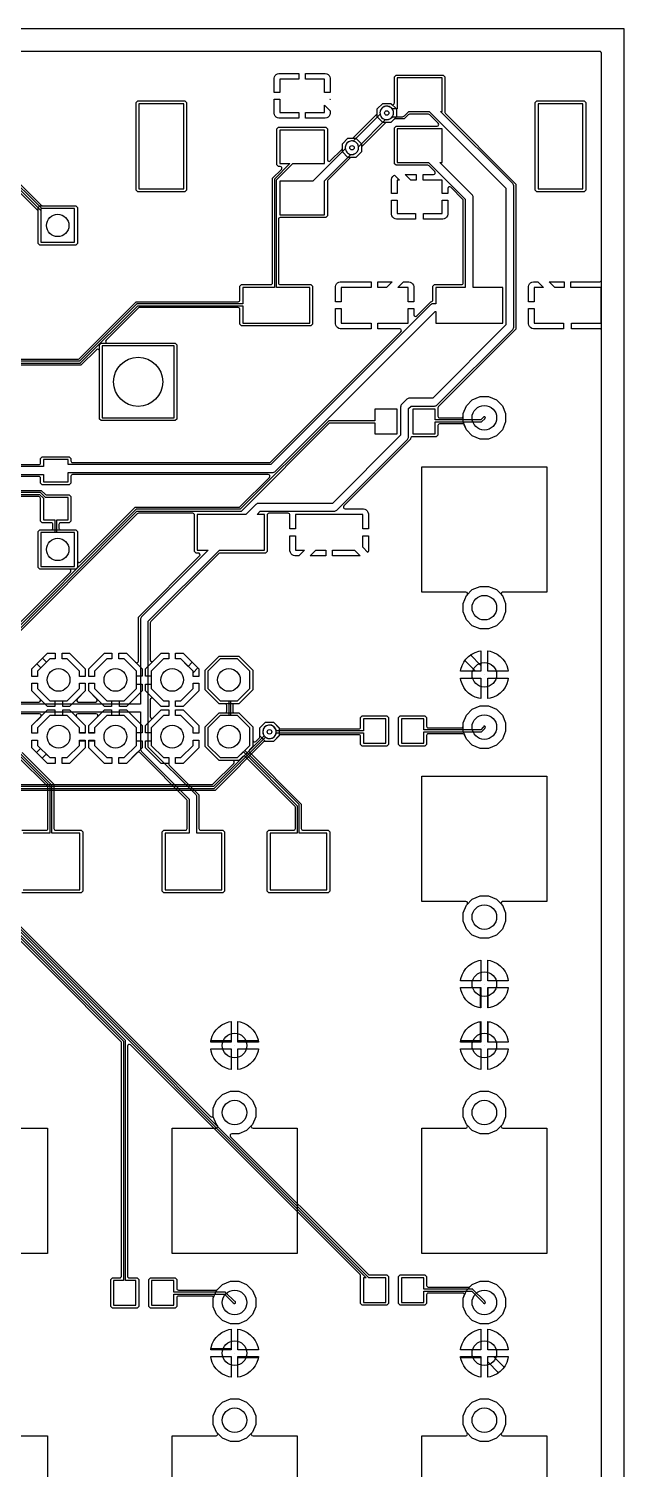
# Model space of a CAD drawing. Header units: millimetres. Extents: x 0 to 79, y 0 to 100.
# Drawn here: x 52.3 to 78.9, y 35.5 to 100 of the extents above; entities that cross this region are included whole.
import ezdxf

# ---------------------------------------------------------------- set-up
doc = ezdxf.new("R2010")
doc.units = ezdxf.units.MM

msp = doc.modelspace()

# ---------------------------------------------------------------- linework, layer by layer
at = {"layer": '16_copper'}
for points in [[(77.884, 1.092), (77.884, 86.5, 0.414214), (77.808, 86.576), (76.543, 86.576), (76.543, 86.83), (77.868, 86.83), (77.868, 88.43), (76.52, 88.43), (76.52, 88.684), (77.808, 88.684, 0.414214), (77.884, 88.76), (77.884, 98.908, 0.414214), (77.808, 98.984), (37.291, 98.984, 0.668179)], [(46.34, 69.431), (57.252, 69.431), (57.252, 67.786, 0.198912), (57.304, 67.661), (59.43, 65.535), (59.43, 64.008), (58.357, 64.008), (58.357, 61.468), (60.897, 61.468), (60.897, 64.008), (59.785, 64.008), (59.785, 65.608, 0.198912), (59.733, 65.734), (57.607, 67.86), (57.607, 73.491), (60.786, 76.67), (62.8, 76.67), (62.8, 78.27), (62.475, 78.27), (62.615, 78.41), (65.919, 78.41, 0.198912), (66.045, 78.462), (69.201, 81.618, 0.198912), (69.253, 81.744), (69.253, 83.003), (69.371, 83.121), (70.409, 83.121, 0.198912), (70.535, 83.174), (73.913, 86.552, 0.198912), (73.965, 86.678), (73.965, 92.945, 0.198912), (73.913, 93.071), (70.679, 96.304), (70.752, 96.304), (70.752, 97.803), (68.745, 97.803), (68.745, 96.412), (68.521, 96.412, 0.962301), (68.016, 96.075), (68.044, 96.037, 0.48556), (68.521, 96.056), (68.942, 96.056, 0.198912), (69.068, 96.109), (69.263, 96.304), (70.176, 96.304), (73.609, 92.871), (73.609, 86.751), (70.335, 83.477), (69.298, 83.477, 0.198912), (69.172, 83.425), (68.95, 83.203, 0.198912), (68.898, 83.077), (68.898, 81.817), (65.846, 78.765), (62.541, 78.765, 0.198912), (62.415, 78.713), (61.972, 78.27), (59.8, 78.27), (59.8, 76.67), (60.283, 76.67), (57.304, 73.69, 0.198912), (57.252, 73.565), (57.252, 69.787), (46.34, 69.787, 0.962301)], [(49.648, 80.499), (52.714, 80.499, 0.414214), (52.79, 80.575), (52.79, 80.778), (52.864, 80.852), (54.07, 80.852), (54.144, 80.778), (54.144, 80.664, 0.414214), (54.22, 80.588), (63.021, 80.588, 0.198912), (63.075, 80.61), (68.911, 86.446, 0.668179), (68.857, 86.576), (67.884, 86.576), (67.884, 86.83), (69.232, 86.83), (69.232, 87.478), (69.486, 87.478), (69.486, 87.205, 0.668179), (69.616, 87.151), (70.254, 87.789, 0.456552), (70.341, 87.865), (70.341, 88.483), (70.415, 88.557), (71.622, 88.557, 0.414214), (71.698, 88.633), (71.698, 92.314, 0.198912), (71.676, 92.368), (71.136, 92.908, 0.668179), (71.006, 92.854), (71.006, 92.634), (70.752, 92.634), (70.752, 93.231), (69.901, 93.231), (69.901, 93.485), (70.375, 93.485, 0.668179), (70.429, 93.615), (70.175, 93.869, 0.198912), (70.121, 93.891), (68.692, 93.891), (68.618, 93.965), (68.618, 95.569), (68.692, 95.644), (70.527, 95.644, 0.668179), (70.581, 95.774), (70.2, 96.155, 0.198912), (70.146, 96.177), (69.294, 96.177, 0.198912), (69.24, 96.155), (69.052, 95.968), (68.648, 95.968, 0.198912), (68.595, 95.945), (68.453, 95.804), (68.097, 95.804), (67.845, 96.056), (67.845, 96.412), (68.097, 96.664), (68.453, 96.664, 0.898256), (68.618, 96.684), (68.618, 97.855), (68.692, 97.93), (70.804, 97.93), (70.879, 97.855), (70.879, 96.262, 0.198912), (70.901, 96.208), (73.875, 93.234), (74.054, 93.055), (74.054, 86.567), (70.698, 83.211), (70.587, 83.101, 0.198912), (70.565, 83.047), (70.565, 82.664, 0.414214), (70.641, 82.588), (71.616, 82.588, 0.414214), (71.692, 82.664), (71.692, 82.786), (71.837, 83.136), (72.105, 83.404), (72.455, 83.549), (72.833, 83.549), (73.183, 83.404), (73.451, 83.136), (73.596, 82.786), (73.596, 82.408), (73.451, 82.058), (73.183, 81.79), (72.833, 81.645), (72.455, 81.645), (72.105, 81.79), (71.837, 82.058), (71.747, 82.274, 0.303351), (71.677, 82.321), (70.641, 82.321, 0.414214), (70.565, 82.245), (70.565, 81.82), (70.491, 81.746), (69.418, 81.746, 0.414214), (69.342, 81.67), (69.342, 81.633), (66.363, 78.654, 0.668179), (66.417, 78.524), (67.233, 78.524), (67.298, 78.507), (67.356, 78.473), (67.403, 78.426), (67.437, 78.368), (67.454, 78.303), (67.454, 77.622), (67.2, 77.622), (67.2, 78.27), (64.2, 78.27), (64.2, 77.622), (63.946, 77.622), (63.946, 78.245, 0.414214), (63.87, 78.321), (63.003, 78.321, 0.414214), (62.927, 78.245), (62.927, 76.617), (62.853, 76.543), (60.816, 76.543, 0.198912), (60.762, 76.521), (57.718, 73.477, 0.198912), (57.696, 73.423), (57.696, 71.76, 0.668179), (57.826, 71.706), (58.18, 72.06), (58.522, 72.06), (58.522, 71.806), (58.285, 71.806), (57.734, 71.255), (57.734, 70.477), (58.285, 69.926), (58.522, 69.926), (58.522, 69.672), (58.18, 69.672), (57.826, 70.026, 0.668179), (57.696, 69.972), (57.696, 69.22, 0.668179), (57.826, 69.166), (58.18, 69.52), (58.522, 69.52), (58.522, 69.266), (58.285, 69.266), (57.734, 68.715), (57.734, 67.937), (58.285, 67.386), (58.522, 67.386), (58.522, 67.103, 0.198912), (58.544, 67.049), (59.696, 65.897), (59.696, 65.897), (59.874, 65.719), (59.874, 64.211, 0.414214), (59.95, 64.135), (60.949, 64.135), (61.023, 64.061), (61.023, 61.415), (60.949, 61.341), (58.304, 61.341), (58.23, 61.415), (58.23, 64.061), (58.304, 64.135), (59.265, 64.135, 0.414214), (59.341, 64.211), (59.341, 65.466, 0.198912), (59.318, 65.52), (57.341, 67.497), (57.341, 67.497), (57.221, 67.617, 0.414214), (57.114, 67.617), (56.628, 67.132), (56.286, 67.132), (56.286, 67.386), (56.523, 67.386), (57.074, 67.937), (57.074, 68.715), (56.523, 69.266), (55.745, 69.266), (55.194, 68.715), (55.194, 68.478), (54.94, 68.478), (54.94, 68.82), (55.332, 69.212, 0.668179), (55.278, 69.342), (54.45, 69.342, 0.668179), (54.396, 69.212), (54.788, 68.82), (54.788, 68.478), (54.534, 68.478), (54.534, 68.715), (53.983, 69.266), (53.205, 69.266), (52.654, 68.715), (52.654, 68.478), (52.4, 68.478), (52.4, 68.82), (52.792, 69.212, 0.668179), (52.738, 69.342), (51.731, 69.342, 0.668179)], [(49.445, 80.054), (52.917, 80.054), (52.917, 79.725), (54.017, 79.725), (54.017, 80.143), (63.163, 80.143, 0.198912), (63.289, 80.195), (70.438, 87.344), (70.468, 87.344), (70.468, 86.83), (73.468, 86.83), (73.468, 88.43), (72.142, 88.43), (72.142, 92.456, 0.198912), (72.09, 92.582), (70.654, 94.018), (70.752, 94.018), (70.752, 95.517), (68.745, 95.517), (68.745, 94.018), (70.151, 94.018), (71.787, 92.382), (71.787, 88.43), (70.468, 88.43), (70.468, 87.7), (70.364, 87.7, 0.198912), (70.239, 87.648), (63.09, 80.499), (54.017, 80.499), (54.017, 80.725), (52.917, 80.725), (52.917, 80.41), (49.445, 80.41)], [(49.624, 85.211), (54.453, 85.211, 0.198912), (54.507, 85.233), (57.063, 87.789), (61.629, 87.789, 0.414214), (61.705, 87.865), (61.705, 88.483), (61.779, 88.557), (63.087, 88.557, 0.414214), (63.163, 88.633), (63.163, 93.311), (63.562, 93.71, 0.668179), (63.508, 93.84), (63.435, 93.84), (63.36, 93.915), (63.36, 95.519), (63.435, 95.593), (65.547, 95.593), (65.621, 95.519), (65.621, 94.141, 0.668179), (65.751, 94.087), (66.267, 94.603, 0.198912), (66.289, 94.657), (66.289, 94.857), (66.541, 95.109), (66.898, 95.109), (67.15, 94.857), (67.15, 94.5), (66.898, 94.248), (66.698, 94.248, 0.198912), (66.644, 94.226), (65.643, 93.225, 0.198912), (65.621, 93.171), (65.621, 91.629), (65.547, 91.554), (63.506, 91.554, 0.414214), (63.43, 91.478), (63.43, 88.633, 0.414214), (63.506, 88.557), (64.885, 88.557), (64.959, 88.483), (64.959, 86.777), (64.885, 86.703), (61.779, 86.703), (61.705, 86.777), (61.705, 87.446, 0.414214), (61.629, 87.522), (57.205, 87.522, 0.198912), (57.151, 87.5), (55.718, 86.066, 0.668179), (55.771, 85.936), (58.815, 85.936), (58.889, 85.862), (58.889, 82.54), (58.815, 82.466), (55.493, 82.466), (55.419, 82.54), (55.419, 85.584, 0.668179), (55.289, 85.637), (54.595, 84.944), (49.624, 84.944, 0.198912)], [(43.49, 79.343), (52.817, 79.343), (52.986, 79.174, 0.198912), (53.04, 79.152), (54.07, 79.152), (54.144, 79.078), (54.144, 77.972), (54.07, 77.898), (53.683, 77.898, 0.414214), (53.607, 77.822), (53.607, 77.658, 0.414214), (53.683, 77.582), (54.361, 77.582), (54.435, 77.508), (54.435, 76.188, 0.668179), (54.565, 76.134), (57.019, 78.588), (61.654, 78.588, 0.198912), (61.708, 78.61), (63.023, 79.924, 0.668179), (62.969, 80.054), (54.22, 80.054, 0.414214), (54.144, 79.978), (54.144, 79.672), (54.07, 79.598), (52.864, 79.598), (52.79, 79.672), (52.79, 79.889, 0.414214), (52.714, 79.966), (49.648, 79.966, 0.414214)], [(43.283, 79.165), (52.744, 79.165), (52.917, 78.992), (52.917, 78.025), (53.429, 78.025), (53.429, 77.455), (52.8, 77.455), (52.8, 75.947), (54.308, 75.947), (54.308, 77.455), (53.518, 77.455), (53.518, 78.025), (54.017, 78.025), (54.017, 79.025), (53.01, 79.025), (52.794, 79.241), (52.789, 79.245), (52.784, 79.249), (52.782, 79.249), (52.78, 79.251), (52.764, 79.254), (52.763, 79.254), (52.762, 79.254), (43.283, 79.254, 0.966282)], [(50.596, 72.165), (54.121, 75.69, 0.668179), (54.067, 75.82), (52.747, 75.82), (52.673, 75.894), (52.673, 77.508), (52.747, 77.582), (53.264, 77.582, 0.414214), (53.34, 77.658), (53.34, 77.822, 0.414214), (53.264, 77.898), (52.864, 77.898), (52.79, 77.972), (52.79, 78.962, 0.14431), (52.778, 79.003), (52.773, 79.009, 0.389036), (52.675, 79.077), (49.648, 79.077, 0.414214)], [(51.756, 69.875), (52.712, 69.875), (52.715, 69.876, 0.65476), (52.766, 70.005), (52.4, 70.372), (52.4, 70.714), (52.654, 70.714), (52.654, 70.477), (53.205, 69.926), (53.983, 69.926), (54.534, 70.477), (54.534, 70.714), (54.788, 70.714), (54.788, 70.372), (54.422, 70.005, 0.668179), (54.476, 69.875), (55.252, 69.875, 0.668179), (55.306, 70.005), (54.94, 70.372), (54.94, 70.714), (55.194, 70.714), (55.194, 70.477), (55.745, 69.926), (56.523, 69.926), (57.074, 70.477), (57.074, 71.255), (56.523, 71.806), (56.286, 71.806), (56.286, 72.06), (56.628, 72.06), (57.033, 71.656, 0.668179), (57.163, 71.71), (57.163, 73.675), (59.9, 76.413, 0.668179), (59.847, 76.543), (59.747, 76.543), (59.673, 76.617), (59.673, 78.245, 0.414214), (59.597, 78.321), (57.161, 78.321, 0.198912), (57.107, 78.299), (50.871, 72.063, 0.668179)], [(51.954, 64.135), (53.042, 64.135, 0.414214), (53.118, 64.211), (53.118, 66.055, 0.198912), (53.095, 66.109), (51.774, 67.43, 0.414214)], [(51.963, 67.618), (53.384, 66.197), (53.384, 64.211, 0.414214), (53.461, 64.135), (54.599, 64.135), (54.673, 64.061), (54.673, 61.415), (54.599, 61.341), (51.954, 61.341)], [(50.384, 61.329), (60.386, 51.328, 0.668179), (60.516, 51.382), (60.516, 51.695), (60.661, 52.045), (60.929, 52.313), (61.279, 52.458), (61.657, 52.458), (62.007, 52.313), (62.275, 52.045), (62.42, 51.695), (62.42, 51.317), (62.275, 50.967), (62.007, 50.699), (61.657, 50.554), (61.344, 50.554, 0.668179), (61.29, 50.424), (67.453, 44.26, 0.198912), (67.507, 44.238), (68.283, 44.238), (68.357, 44.164), (68.357, 42.958), (68.283, 42.884), (67.177, 42.884), (67.103, 42.958), (67.103, 44.178, 0.271407), (67.084, 44.252), (56.804, 54.533, 0.668179), (56.674, 54.479), (56.674, 44.187, 0.414214), (56.75, 44.111), (57.107, 44.111), (57.181, 44.037), (57.181, 42.831), (57.107, 42.757), (56.001, 42.757), (55.927, 42.831), (55.927, 44.037), (56.001, 44.111), (56.331, 44.111, 0.414214), (56.407, 44.187), (56.407, 54.631, 0.198912), (56.385, 54.685), (50.018, 61.052)]]:
    msp.add_lwpolyline(points, format="xyb", dxfattribs=at)
for points in [[(63.233, 97.155), (63.233, 97.785), (63.251, 97.85), (63.284, 97.908), (63.331, 97.955), (63.389, 97.989), (63.454, 98.006), (64.338, 98.006), (64.338, 97.752), (63.487, 97.752), (63.487, 97.155)], [(65.494, 97.155), (65.494, 97.752), (64.643, 97.752), (64.643, 98.006), (65.527, 98.006), (65.592, 97.989), (65.65, 97.955), (65.697, 97.908), (65.731, 97.85), (65.748, 97.785), (65.748, 97.155)], [(57.135, 92.71), (57.061, 92.784), (57.061, 96.7), (57.135, 96.774), (59.247, 96.774), (59.322, 96.7), (59.322, 92.784), (59.247, 92.71)], [(63.454, 95.999), (63.389, 96.017), (63.331, 96.05), (63.284, 96.097), (63.251, 96.155), (63.233, 96.22), (63.233, 96.85), (63.487, 96.85), (63.487, 96.253), (64.338, 96.253), (64.338, 95.999)], [(65.733, 96.85), (65.748, 96.85), (65.748, 96.835)], [(74.992, 92.71), (74.917, 92.784), (74.917, 96.7), (74.992, 96.774), (77.104, 96.774), (77.178, 96.7), (77.178, 92.784), (77.104, 92.71)], [(59.195, 96.647), (57.188, 96.647), (57.188, 92.837), (59.195, 92.837)], [(64.643, 96.253), (65.494, 96.253), (65.494, 96.586), (65.748, 96.332), (65.748, 96.22), (65.731, 96.155), (65.697, 96.097), (65.65, 96.05), (65.592, 96.017), (65.527, 95.999), (64.643, 95.999)], [(77.051, 96.647), (75.044, 96.647), (75.044, 92.837), (77.051, 92.837)], [(69.352, 93.231), (69.098, 93.485), (69.596, 93.485), (69.596, 93.231)], [(68.491, 92.634), (68.491, 93.264), (68.508, 93.329), (68.542, 93.387), (68.589, 93.434), (68.625, 93.455), (68.849, 93.231), (68.745, 93.231), (68.745, 92.634)], [(68.712, 91.478), (68.647, 91.495), (68.589, 91.529), (68.542, 91.576), (68.508, 91.634), (68.491, 91.699), (68.491, 92.329), (68.745, 92.329), (68.745, 91.732), (69.564, 91.732), (69.564, 91.478)], [(69.92, 91.732), (70.752, 91.732), (70.752, 92.329), (71.006, 92.329), (71.006, 91.699), (70.988, 91.634), (70.955, 91.576), (70.908, 91.529), (70.85, 91.495), (70.785, 91.478), (69.92, 91.478)], [(52.747, 90.32), (52.673, 90.394), (52.673, 92.008), (52.747, 92.082), (54.361, 92.082), (54.435, 92.008), (54.435, 90.394), (54.361, 90.32)], [(54.308, 91.955), (52.8, 91.955), (52.8, 90.447), (54.308, 90.447)], [(65.978, 87.782), (65.978, 88.463), (65.995, 88.528), (66.029, 88.586), (66.076, 88.633), (66.134, 88.667), (66.199, 88.684), (67.58, 88.684), (67.58, 88.43), (66.232, 88.43), (66.232, 87.782)], [(67.884, 88.43), (67.884, 88.684), (68.519, 88.684), (68.265, 88.43)], [(69.232, 87.782), (69.232, 88.43), (68.768, 88.43), (69.022, 88.684), (69.265, 88.684), (69.33, 88.667), (69.388, 88.633), (69.435, 88.586), (69.469, 88.528), (69.486, 88.463), (69.486, 87.782)], [(74.614, 87.782), (74.614, 88.463), (74.631, 88.528), (74.665, 88.586), (74.712, 88.633), (74.77, 88.667), (74.835, 88.684), (75.041, 88.684), (75.295, 88.43), (74.868, 88.43), (74.868, 87.782)], [(75.797, 88.43), (75.544, 88.684), (76.216, 88.684), (76.216, 88.43)], [(66.199, 86.576), (66.134, 86.593), (66.076, 86.627), (66.029, 86.674), (65.995, 86.732), (65.978, 86.797), (65.978, 87.478), (66.232, 87.478), (66.232, 86.83), (67.58, 86.83), (67.58, 86.576)], [(74.835, 86.576), (74.77, 86.593), (74.712, 86.627), (74.665, 86.674), (74.631, 86.732), (74.614, 86.797), (74.614, 87.478), (74.868, 87.478), (74.868, 86.83), (76.187, 86.83), (76.187, 86.576)], [(58.762, 85.809), (55.546, 85.809), (55.546, 82.593), (58.762, 82.593)], [(70.438, 82.41), (72.498, 82.41), (72.504, 82.411), (72.51, 82.412), (72.512, 82.413), (72.514, 82.413), (72.528, 82.422), (72.529, 82.423), (72.529, 82.423), (72.66, 82.554), (72.67, 82.561), (72.681, 82.572), (72.687, 82.588), (72.688, 82.604), (72.682, 82.62), (72.671, 82.632), (72.656, 82.64), (72.64, 82.641), (72.618, 82.633), (72.606, 82.624), (72.602, 82.621), (72.6, 82.62), (72.48, 82.499), (70.438, 82.499), (70.438, 82.973), (69.438, 82.973), (69.438, 81.873), (70.438, 81.873)], [(64.167, 76.416), (64.102, 76.433), (64.044, 76.467), (63.997, 76.514), (63.963, 76.572), (63.946, 76.637), (63.946, 77.318), (64.2, 77.318), (64.2, 76.67), (64.595, 76.67), (64.341, 76.416)], [(67.2, 76.803), (67.2, 77.318), (67.454, 77.318), (67.454, 76.637), (67.437, 76.572), (67.435, 76.568)], [(64.844, 76.416), (65.098, 76.67), (65.548, 76.67), (65.548, 76.416)], [(65.852, 76.416), (65.852, 76.67), (66.83, 76.67), (67.084, 76.416)], [(72.455, 73.145), (72.105, 73.29), (71.837, 73.558), (71.692, 73.908), (71.692, 74.286), (71.837, 74.636), (72.105, 74.904), (72.455, 75.049), (72.833, 75.049), (73.183, 74.904), (73.451, 74.636), (73.596, 74.286), (73.596, 73.908), (73.451, 73.558), (73.183, 73.29), (72.833, 73.145)], [(52.4, 71.018), (52.4, 71.36), (53.1, 72.06), (53.442, 72.06), (53.442, 71.806), (53.205, 71.806), (52.654, 71.255), (52.654, 71.018)], [(54.534, 71.018), (54.534, 71.255), (53.983, 71.806), (53.746, 71.806), (53.746, 72.06), (54.088, 72.06), (54.788, 71.36), (54.788, 71.018)], [(54.94, 71.018), (54.94, 71.36), (55.64, 72.06), (55.982, 72.06), (55.982, 71.806), (55.745, 71.806), (55.194, 71.255), (55.194, 71.018)], [(59.063, 71.806), (58.826, 71.806), (58.826, 72.06), (59.168, 72.06), (59.577, 71.652), (59.397, 71.472)], [(60.772, 69.799), (60.147, 70.424), (60.147, 71.308), (60.772, 71.933), (61.656, 71.933), (62.281, 71.308), (62.281, 70.424), (61.656, 69.799)], [(62.154, 70.477), (62.154, 71.255), (61.603, 71.806), (60.825, 71.806), (60.274, 71.255), (60.274, 70.477), (60.825, 69.926), (61.603, 69.926)], [(71.576, 71.249), (71.592, 71.35), (71.644, 71.511), (71.721, 71.663), (71.77, 71.73), (72.25, 71.249)], [(72.023, 71.98), (72.078, 72.02), (72.23, 72.097), (72.391, 72.149), (72.492, 72.165), (72.492, 71.511)], [(72.796, 71.249), (72.796, 72.165), (72.897, 72.149), (73.058, 72.097), (73.21, 72.02), (73.347, 71.92), (73.467, 71.8), (73.567, 71.663), (73.644, 71.511), (73.696, 71.35), (73.712, 71.249)], [(59.614, 71.018), (59.614, 71.186), (59.828, 71.4), (59.868, 71.36), (59.868, 71.018)], [(72.391, 70.045), (72.23, 70.097), (72.078, 70.174), (71.941, 70.274), (71.821, 70.394), (71.721, 70.531), (71.644, 70.683), (71.592, 70.844), (71.576, 70.945), (72.492, 70.945), (72.492, 70.029)], [(72.796, 70.945), (73.712, 70.945), (73.696, 70.844), (73.644, 70.683), (73.567, 70.531), (73.467, 70.394), (73.347, 70.274), (73.21, 70.174), (73.058, 70.097), (72.897, 70.045), (72.796, 70.029)], [(58.826, 69.672), (58.826, 69.926), (59.063, 69.926), (59.614, 70.477), (59.614, 70.714), (59.868, 70.714), (59.868, 70.372), (59.168, 69.672)], [(59.614, 68.478), (59.614, 68.715), (59.063, 69.266), (58.826, 69.266), (58.826, 69.52), (59.168, 69.52), (59.868, 68.82), (59.868, 68.478)], [(65.596, 64.008), (64.364, 64.008), (64.364, 65.253), (64.362, 65.259), (64.362, 65.265), (64.361, 65.266), (64.361, 65.269), (64.352, 65.283), (64.351, 65.283), (64.351, 65.284), (61.926, 67.709), (62.154, 67.937), (62.154, 68.715), (61.603, 69.266), (60.825, 69.266), (60.274, 68.715), (60.274, 67.937), (60.825, 67.386), (61.603, 67.386), (61.863, 67.646), (64.275, 65.234), (64.275, 64.008), (63.056, 64.008), (63.056, 61.468), (65.596, 61.468)], [(69.93, 68.542), (72.498, 68.542), (72.504, 68.543), (72.51, 68.544), (72.512, 68.544), (72.514, 68.545), (72.528, 68.554), (72.529, 68.555), (72.529, 68.555), (72.663, 68.688), (72.672, 68.702), (72.672, 68.703), (72.673, 68.704), (72.686, 68.739), (72.688, 68.755), (72.685, 68.771), (72.676, 68.785), (72.662, 68.795), (72.646, 68.798), (72.63, 68.796), (72.615, 68.788), (72.602, 68.769), (72.593, 68.744), (72.48, 68.631), (69.93, 68.631), (69.93, 69.13), (68.93, 69.13), (68.93, 68.03), (69.93, 68.03)], [(53.1, 67.132), (52.4, 67.832), (52.4, 68.174), (52.654, 68.174), (52.654, 67.937), (53.205, 67.386), (53.442, 67.386), (53.442, 67.132)], [(53.746, 67.132), (53.746, 67.386), (53.983, 67.386), (54.534, 67.937), (54.534, 68.174), (54.788, 68.174), (54.788, 67.832), (54.088, 67.132)], [(55.64, 67.132), (54.94, 67.832), (54.94, 68.174), (55.194, 68.174), (55.194, 67.937), (55.745, 67.386), (55.982, 67.386), (55.982, 67.132)], [(58.826, 67.132), (58.826, 67.386), (59.063, 67.386), (59.614, 67.937), (59.614, 68.174), (59.868, 68.174), (59.868, 67.832), (59.168, 67.132)], [(72.455, 59.302), (72.105, 59.447), (71.837, 59.715), (71.692, 60.065), (71.692, 60.443), (71.837, 60.793), (72.105, 61.061), (72.455, 61.206), (72.833, 61.206), (73.183, 61.061), (73.451, 60.793), (73.596, 60.443), (73.596, 60.065), (73.451, 59.715), (73.183, 59.447), (72.833, 59.302)], [(71.576, 57.406), (71.592, 57.507), (71.644, 57.668), (71.721, 57.82), (71.821, 57.957), (71.941, 58.077), (72.078, 58.177), (72.23, 58.254), (72.391, 58.306), (72.492, 58.322), (72.492, 57.406)], [(72.796, 57.406), (72.796, 58.322), (72.897, 58.306), (73.058, 58.254), (73.21, 58.177), (73.347, 58.077), (73.467, 57.957), (73.567, 57.82), (73.644, 57.668), (73.696, 57.507), (73.712, 57.406)], [(72.391, 56.202), (72.23, 56.254), (72.078, 56.331), (71.941, 56.431), (71.821, 56.551), (71.721, 56.688), (71.644, 56.84), (71.592, 57.001), (71.576, 57.102), (72.492, 57.102), (72.492, 56.186)], [(72.644, 57.254), (72.644, 57.254), (72.644, 57.254), (72.644, 57.254)], [(72.796, 57.102), (73.712, 57.102), (73.696, 57.001), (73.644, 56.84), (73.567, 56.688), (73.467, 56.551), (73.347, 56.431), (73.21, 56.331), (73.058, 56.254), (72.897, 56.202), (72.796, 56.186)], [(60.4, 54.658), (60.416, 54.759), (60.468, 54.92), (60.545, 55.072), (60.645, 55.209), (60.765, 55.329), (60.902, 55.429), (61.054, 55.506), (61.215, 55.558), (61.316, 55.574), (61.316, 54.658)], [(61.62, 54.658), (61.62, 55.574), (61.721, 55.558), (61.882, 55.506), (62.034, 55.429), (62.171, 55.329), (62.291, 55.209), (62.391, 55.072), (62.468, 54.92), (62.52, 54.759), (62.536, 54.658)], [(71.576, 54.658), (71.592, 54.759), (71.644, 54.92), (71.721, 55.072), (71.821, 55.209), (71.941, 55.329), (72.078, 55.429), (72.23, 55.506), (72.391, 55.558), (72.492, 55.574), (72.492, 54.658)], [(72.796, 54.658), (72.796, 55.574), (72.897, 55.558), (73.058, 55.506), (73.21, 55.429), (73.347, 55.329), (73.467, 55.209), (73.567, 55.072), (73.644, 54.92), (73.696, 54.759), (73.712, 54.658)], [(61.215, 53.454), (61.054, 53.506), (60.902, 53.583), (60.765, 53.683), (60.645, 53.803), (60.545, 53.94), (60.468, 54.092), (60.416, 54.253), (60.4, 54.354), (61.316, 54.354), (61.316, 53.438)], [(61.468, 54.506), (61.468, 54.506), (61.468, 54.506), (61.468, 54.506)], [(61.62, 54.354), (62.536, 54.354), (62.52, 54.253), (62.468, 54.092), (62.391, 53.94), (62.291, 53.803), (62.171, 53.683), (62.034, 53.583), (61.882, 53.506), (61.721, 53.454), (61.62, 53.438)], [(72.391, 53.454), (72.23, 53.506), (72.078, 53.583), (71.941, 53.683), (71.821, 53.803), (71.721, 53.94), (71.644, 54.092), (71.592, 54.253), (71.576, 54.354), (72.492, 54.354), (72.492, 53.438)], [(72.644, 54.506), (72.644, 54.506), (72.644, 54.506), (72.644, 54.506)], [(72.796, 54.354), (73.712, 54.354), (73.696, 54.253), (73.644, 54.092), (73.567, 53.94), (73.467, 53.803), (73.347, 53.683), (73.21, 53.583), (73.058, 53.506), (72.897, 53.454), (72.796, 53.438)], [(72.455, 50.554), (72.105, 50.699), (71.837, 50.967), (71.692, 51.317), (71.692, 51.695), (71.837, 52.045), (72.105, 52.313), (72.455, 52.458), (72.833, 52.458), (73.183, 52.313), (73.451, 52.045), (73.596, 51.695), (73.596, 51.317), (73.451, 50.967), (73.183, 50.699), (72.833, 50.554)], [(58.754, 43.383), (61.011, 43.383), (61.398, 42.996), (61.405, 42.991), (61.408, 42.989), (61.446, 42.967), (61.462, 42.962), (61.478, 42.963), (61.493, 42.97), (61.505, 42.981), (61.511, 42.997), (61.512, 43.013), (61.506, 43.029), (61.49, 43.045), (61.457, 43.063), (61.061, 43.459), (61.056, 43.462), (61.052, 43.466), (61.05, 43.467), (61.048, 43.468), (61.031, 43.472), (61.03, 43.472), (61.03, 43.472), (58.754, 43.472), (58.754, 43.984), (57.754, 43.984), (57.754, 42.884), (58.754, 42.884)], [(72.664, 42.966), (72.677, 42.976), (72.686, 42.99), (72.688, 43.007), (72.682, 43.029), (72.67, 43.05), (72.665, 43.056), (72.663, 43.059), (72.129, 43.592), (72.124, 43.596), (72.12, 43.6), (72.118, 43.6), (72.116, 43.602), (72.099, 43.605), (72.099, 43.605), (72.098, 43.605), (69.93, 43.605), (69.93, 44.111), (68.93, 44.111), (68.93, 43.011), (69.93, 43.011), (69.93, 43.517), (72.079, 43.517), (72.596, 43), (72.606, 42.983), (72.617, 42.971), (72.631, 42.963), (72.648, 42.962)], [(60.4, 40.892), (60.416, 40.992), (60.468, 41.153), (60.545, 41.305), (60.645, 41.442), (60.765, 41.562), (60.902, 41.662), (61.054, 41.739), (61.215, 41.792), (61.316, 41.808), (61.316, 40.892)], [(61.62, 40.892), (61.62, 41.808), (61.721, 41.792), (61.882, 41.739), (62.034, 41.662), (62.171, 41.562), (62.291, 41.442), (62.391, 41.305), (62.468, 41.153), (62.52, 40.992), (62.536, 40.892)], [(71.576, 40.892), (71.592, 40.992), (71.644, 41.153), (71.721, 41.305), (71.821, 41.442), (71.941, 41.562), (72.078, 41.662), (72.23, 41.739), (72.391, 41.792), (72.492, 41.808), (72.492, 40.892)], [(72.796, 40.892), (72.796, 41.808), (72.897, 41.792), (73.058, 41.739), (73.21, 41.662), (73.347, 41.562), (73.467, 41.442), (73.567, 41.305), (73.644, 41.153), (73.696, 40.992), (73.712, 40.892)], [(61.468, 40.739), (61.468, 40.739), (61.468, 40.739), (61.468, 40.739)], [(61.215, 39.687), (61.054, 39.739), (60.902, 39.816), (60.765, 39.916), (60.645, 40.036), (60.545, 40.174), (60.468, 40.325), (60.416, 40.487), (60.4, 40.587), (61.316, 40.587), (61.316, 39.671)], [(61.62, 40.587), (62.536, 40.587), (62.52, 40.487), (62.468, 40.325), (62.391, 40.174), (62.291, 40.036), (62.171, 39.916), (62.034, 39.816), (61.882, 39.739), (61.721, 39.687), (61.62, 39.671)], [(72.391, 39.687), (72.23, 39.739), (72.078, 39.816), (71.941, 39.916), (71.821, 40.036), (71.721, 40.174), (71.644, 40.325), (71.592, 40.487), (71.576, 40.587), (72.492, 40.587), (72.492, 39.671)], [(72.796, 40.344), (73.276, 39.865), (73.21, 39.816), (73.058, 39.739), (72.897, 39.687), (72.796, 39.671)], [(73.057, 40.587), (73.712, 40.587), (73.696, 40.487), (73.644, 40.325), (73.567, 40.174), (73.526, 40.117)], [(61.279, 36.787), (60.929, 36.932), (60.661, 37.2), (60.516, 37.55), (60.516, 37.929), (60.661, 38.278), (60.929, 38.546), (61.279, 38.691), (61.657, 38.691), (62.007, 38.546), (62.275, 38.278), (62.42, 37.929), (62.42, 37.55), (62.275, 37.2), (62.007, 36.932), (61.657, 36.787)], [(72.455, 36.787), (72.105, 36.932), (71.837, 37.2), (71.692, 37.55), (71.692, 37.929), (71.837, 38.278), (72.105, 38.546), (72.455, 38.691), (72.833, 38.691), (73.183, 38.546), (73.451, 38.278), (73.596, 37.929), (73.596, 37.55), (73.451, 37.2), (73.183, 36.932), (72.833, 36.787)]]:
    msp.add_lwpolyline(points, close=True, dxfattribs=at)
for points in [[(49.417, 85.033), (54.54, 85.033), (54.546, 85.034), (54.552, 85.034), (54.554, 85.035), (54.556, 85.036), (54.57, 85.045), (54.571, 85.046), (54.572, 85.046), (57.137, 87.611), (61.832, 87.611), (61.832, 86.83), (64.832, 86.83), (64.832, 88.43), (63.341, 88.43), (63.341, 93.238), (64.071, 93.967), (65.494, 93.967), (65.494, 95.466), (63.487, 95.466), (63.487, 93.967), (63.945, 93.967), (63.265, 93.288), (63.262, 93.283), (63.258, 93.278), (63.258, 93.276), (63.256, 93.274), (63.252, 93.258), (63.253, 93.257), (63.252, 93.256), (63.252, 88.43), (61.832, 88.43), (61.832, 87.7), (57.118, 87.7), (57.112, 87.699), (57.106, 87.698), (57.105, 87.697), (57.102, 87.697), (57.088, 87.688), (57.087, 87.687), (57.087, 87.687), (54.522, 85.122), (49.417, 85.122)], [(50.66, 71.978), (57.092, 78.41), (61.741, 78.41), (61.747, 78.411), (61.753, 78.411), (61.755, 78.412), (61.757, 78.413), (61.771, 78.422), (61.772, 78.422), (61.772, 78.423), (65.716, 82.366), (67.738, 82.366), (67.738, 81.873), (68.738, 81.873), (68.738, 82.973), (67.738, 82.973), (67.738, 82.455), (65.697, 82.455), (65.691, 82.454), (65.685, 82.453), (65.684, 82.452), (65.681, 82.452), (65.667, 82.443), (65.666, 82.442), (65.666, 82.442), (61.723, 78.499), (57.074, 78.499), (57.068, 78.498), (57.062, 78.497), (57.06, 78.496), (57.057, 78.496), (57.043, 78.487), (57.043, 78.486), (57.042, 78.486), (50.61, 72.053)], [(52.007, 61.468), (54.547, 61.468), (54.547, 64.008), (53.296, 64.008), (53.296, 66.142), (53.294, 66.148), (53.294, 66.154), (53.293, 66.155), (53.292, 66.158), (53.284, 66.172), (53.283, 66.172), (53.283, 66.173), (51.756, 67.699)], [(51.693, 67.636), (53.207, 66.123), (53.207, 64.008), (52.007, 64.008)], [(50.197, 61.265), (67.351, 44.111), (67.23, 44.111), (67.23, 43.011), (68.23, 43.011), (68.23, 44.111), (67.477, 44.111), (50.273, 61.315)], [(50.019, 61.176), (56.496, 54.7), (56.496, 43.984), (56.054, 43.984), (56.054, 42.884), (57.054, 42.884), (57.054, 43.984), (56.585, 43.984), (56.585, 54.718), (56.584, 54.724), (56.583, 54.73), (56.582, 54.732), (56.582, 54.734), (56.573, 54.748), (56.572, 54.749), (56.572, 54.749), (50.095, 61.226)]]:
    msp.add_lwpolyline(points, dxfattribs=at)
for points in [[(65.494, 93.18), (65.472, 93.18), (66.672, 94.379, 0.962295), (66.79, 94.974), (66.743, 94.982, 0.485557), (66.42, 94.631), (64.969, 93.18), (63.487, 93.18), (63.487, 91.681), (65.494, 91.681)], [(72.455, 67.802), (72.105, 67.947), (71.837, 68.215), (71.758, 68.406, 0.303351), (71.687, 68.453), (70.133, 68.453, 0.414214), (70.057, 68.377), (70.057, 67.977), (69.983, 67.903), (68.877, 67.903), (68.803, 67.977), (68.803, 69.183), (68.877, 69.257), (69.983, 69.257), (70.057, 69.183), (70.057, 68.796, 0.414214), (70.133, 68.72), (71.616, 68.72, 0.414214), (71.692, 68.796), (71.692, 68.943), (71.837, 69.293), (72.105, 69.561), (72.455, 69.706), (72.833, 69.706), (73.183, 69.561), (73.451, 69.293), (73.596, 68.943), (73.596, 68.565), (73.451, 68.215), (73.183, 67.947), (72.833, 67.802)], [(63.003, 61.341), (62.928, 61.415), (62.928, 64.061), (63.003, 64.135), (64.11, 64.135, 0.414214), (64.186, 64.211), (64.186, 65.166, 0.198912), (64.163, 65.22), (61.944, 67.439, 0.414214), (61.836, 67.439), (61.656, 67.259), (60.772, 67.259), (60.147, 67.884), (60.147, 68.768), (60.772, 69.393), (61.656, 69.393), (62.281, 68.768), (62.281, 67.884), (62.132, 67.736, 0.414214), (62.132, 67.628), (64.452, 65.308), (64.452, 64.211, 0.414214), (64.529, 64.135), (65.648, 64.135), (65.722, 64.061), (65.722, 61.415), (65.648, 61.341)], [(67.177, 67.903), (67.103, 67.977), (67.103, 68.332, 0.414214), (67.027, 68.409), (63.536, 68.409, 0.198912), (63.483, 68.386), (63.208, 68.112), (62.852, 68.112), (62.6, 68.364), (62.6, 68.72), (62.852, 68.972), (63.208, 68.972), (63.483, 68.698, 0.199418), (63.536, 68.675), (67.027, 68.675, 0.414214), (67.103, 68.751), (67.103, 69.183), (67.177, 69.257), (68.283, 69.257), (68.357, 69.183), (68.357, 67.977), (68.283, 67.903)], [(68.23, 69.13), (67.23, 69.13), (67.23, 68.586), (63.33, 68.586, 0.966282), (62.727, 68.518), (62.734, 68.471, 0.824851), (63.33, 68.497), (67.23, 68.497), (67.23, 68.03), (68.23, 68.03)], [(61.279, 42.054), (60.929, 42.199), (60.661, 42.467), (60.516, 42.817), (60.516, 43.199, 0.490222), (60.443, 43.294), (58.957, 43.294, 0.414214), (58.881, 43.218), (58.881, 42.831), (58.807, 42.757), (57.701, 42.757), (57.627, 42.831), (57.627, 44.037), (57.701, 44.111), (58.807, 44.111), (58.881, 44.037), (58.881, 43.637, 0.414214), (58.957, 43.561), (60.645, 43.561, 0.198912), (60.699, 43.583), (60.929, 43.813), (61.279, 43.958), (61.657, 43.958), (62.007, 43.813), (62.275, 43.545), (62.42, 43.195), (62.42, 42.817), (62.275, 42.467), (62.007, 42.199), (61.657, 42.054)], [(72.455, 42.054), (72.105, 42.199), (71.837, 42.467), (71.692, 42.817), (71.692, 43.195), (71.745, 43.322, 0.534506), (71.674, 43.428), (70.133, 43.428, 0.414214), (70.057, 43.351), (70.057, 42.958), (69.983, 42.884), (68.877, 42.884), (68.803, 42.958), (68.803, 44.164), (68.877, 44.238), (69.983, 44.238), (70.057, 44.164), (70.057, 43.771, 0.414214), (70.133, 43.694), (71.954, 43.694, 0.198912), (72.008, 43.717), (72.105, 43.813), (72.455, 43.958), (72.833, 43.958), (73.183, 43.813), (73.451, 43.545), (73.596, 43.195), (73.596, 42.817), (73.451, 42.467), (73.183, 42.199), (72.833, 42.054)]]:
    msp.add_lwpolyline(points, format="xyb", close=True, dxfattribs=at)
at = {"layer": '1_copper'}
for points in [[(77.884, 1.092), (77.884, 98.908, 0.414214), (77.808, 98.984), (37.291, 98.984, 0.668179)], [(51.217, 93.701), (52.813, 92.104, 0.198912), (52.867, 92.082), (54.361, 92.082), (54.435, 92.008), (54.435, 90.394), (54.361, 90.32), (52.747, 90.32), (52.673, 90.394), (52.673, 91.836, 0.198912), (52.651, 91.89), (51.129, 93.412, 0.198912)], [(47.801, 66.186), (60.454, 66.186, 0.198912), (60.508, 66.208), (61.429, 67.129, 0.668179), (61.375, 67.259), (60.772, 67.259), (60.147, 67.884), (60.147, 68.768), (60.772, 69.393), (61.043, 69.393, 0.414214), (61.119, 69.469), (61.119, 69.723, 0.414214), (61.043, 69.799), (60.772, 69.799), (60.147, 70.424), (60.147, 71.308), (60.772, 71.933), (61.656, 71.933), (62.281, 71.308), (62.281, 70.424), (61.656, 69.799), (61.462, 69.799, 0.414214), (61.385, 69.723), (61.385, 69.469, 0.414214), (61.462, 69.393), (61.656, 69.393), (62.281, 68.768), (62.281, 68.165, 0.668179), (62.411, 68.111), (62.578, 68.278, 0.198905), (62.6, 68.332), (62.6, 68.72), (62.852, 68.972), (63.208, 68.972), (63.46, 68.72), (63.46, 68.364), (63.208, 68.112), (62.82, 68.112, 0.199414), (62.766, 68.09), (60.697, 66.02), (60.596, 65.919), (47.801, 65.919, 0.198912)], [(47.595, 66.008), (60.541, 66.008), (60.547, 66.009), (60.553, 66.01), (60.554, 66.011), (60.557, 66.011), (60.571, 66.02), (60.572, 66.021), (60.572, 66.021), (62.849, 68.298, 0.966282), (63.228, 68.773), (63.189, 68.801, 0.824854), (62.787, 68.361), (60.522, 66.097), (47.595, 66.097)], [(47.492, 31.502), (47.492, 37.039), (49.462, 37.039, 0.611648), (49.523, 37.16), (49.519, 37.166, 0.125128), (49.485, 37.2), (49.34, 37.55), (49.34, 37.929), (49.485, 38.278), (49.753, 38.546), (50.103, 38.691), (50.481, 38.691), (50.831, 38.546), (51.099, 38.278), (51.244, 37.929), (51.244, 37.55), (51.099, 37.2, 0.874187), (51.122, 37.039), (53.092, 37.039), (53.092, 31.502, 0.414214)], [(58.668, 31.502), (58.668, 37.039), (60.638, 37.039, 0.611648), (60.699, 37.16), (60.695, 37.166, 0.125128), (60.661, 37.2), (60.516, 37.55), (60.516, 37.929), (60.661, 38.278), (60.929, 38.546), (61.279, 38.691), (61.657, 38.691), (62.007, 38.546), (62.275, 38.278), (62.42, 37.929), (62.42, 37.55), (62.275, 37.2, 0.874187), (62.298, 37.039), (64.268, 37.039), (64.268, 31.439)]]:
    msp.add_lwpolyline(points, format="xyb", dxfattribs=at)
for points in [[(66.541, 94.248), (66.289, 94.5), (66.289, 94.857), (66.541, 95.109), (66.741, 95.109, 0.198912), (66.795, 95.131), (67.823, 96.159, 0.198912), (67.845, 96.213), (67.845, 96.412), (68.097, 96.664), (68.453, 96.664), (68.705, 96.412), (68.705, 96.056), (68.453, 95.804), (68.254, 95.804, 0.198912), (68.2, 95.782), (67.172, 94.754, 0.198912), (67.15, 94.7), (67.15, 94.5), (66.898, 94.248)], [(66.79, 94.383, 0.39188), (67.019, 94.726), (68.227, 95.935, 0.962295), (68.346, 96.53), (68.299, 96.537, 0.485557), (67.976, 96.186), (66.767, 94.978), (66.743, 94.982), (66.696, 94.982), (66.648, 94.974), (66.603, 94.959), (66.561, 94.938), (66.522, 94.91), (66.488, 94.876), (66.46, 94.837), (66.438, 94.795), (66.424, 94.749), (66.416, 94.702), (66.416, 94.655), (66.424, 94.608), (66.438, 94.562), (66.46, 94.52), (66.488, 94.481), (66.522, 94.447), (66.561, 94.419), (66.603, 94.398), (66.648, 94.383), (66.696, 94.375), (66.743, 94.375)], [(72.455, 73.145), (72.105, 73.29), (71.837, 73.558), (71.692, 73.908), (71.692, 74.286), (71.837, 74.636, 0.874187), (71.814, 74.797), (69.844, 74.797), (69.844, 80.397), (75.444, 80.397), (75.444, 74.797), (73.474, 74.797, 0.611648), (73.413, 74.677), (73.417, 74.67, 0.125128), (73.451, 74.636), (73.596, 74.286), (73.596, 73.908), (73.451, 73.558), (73.183, 73.29), (72.833, 73.145)], [(72.455, 59.302), (72.105, 59.447), (71.837, 59.715), (71.692, 60.065), (71.692, 60.443), (71.837, 60.793, 0.874187), (71.814, 60.954), (69.844, 60.954), (69.844, 66.554), (75.444, 66.554), (75.444, 60.954), (73.474, 60.954, 0.611648), (73.413, 60.834), (73.417, 60.827, 0.125128), (73.451, 60.793), (73.596, 60.443), (73.596, 60.065), (73.451, 59.715), (73.183, 59.447), (72.833, 59.302)], [(47.492, 45.206), (47.492, 50.806), (49.462, 50.806, 0.611648), (49.523, 50.926), (49.519, 50.933, 0.125128), (49.485, 50.967), (49.34, 51.317), (49.34, 51.695), (49.485, 52.045), (49.753, 52.313), (50.103, 52.458), (50.481, 52.458), (50.831, 52.313), (51.099, 52.045), (51.244, 51.695), (51.244, 51.317), (51.099, 50.967, 0.874187), (51.122, 50.806), (53.092, 50.806), (53.092, 45.206)], [(58.668, 45.206), (58.668, 50.806), (60.638, 50.806, 0.611648), (60.699, 50.926), (60.695, 50.933, 0.125128), (60.661, 50.967), (60.516, 51.317), (60.516, 51.695), (60.661, 52.045), (60.929, 52.313), (61.279, 52.458), (61.657, 52.458), (62.007, 52.313), (62.275, 52.045), (62.42, 51.695), (62.42, 51.317), (62.275, 50.967, 0.874187), (62.298, 50.806), (64.268, 50.806), (64.268, 45.206)], [(69.844, 45.206), (69.844, 50.806), (71.814, 50.806, 0.611648), (71.875, 50.926), (71.871, 50.933, 0.125128), (71.837, 50.967), (71.692, 51.317), (71.692, 51.695), (71.837, 52.045), (72.105, 52.313), (72.455, 52.458), (72.833, 52.458), (73.183, 52.313), (73.451, 52.045), (73.596, 51.695), (73.596, 51.317), (73.451, 50.967, 0.874187), (73.474, 50.806), (75.444, 50.806), (75.444, 45.206)], [(61.62, 40.541, 0.044855), (61.652, 40.538), (62.529, 40.538), (62.52, 40.487), (62.468, 40.325), (62.391, 40.174), (62.291, 40.036), (62.171, 39.916), (62.034, 39.816), (61.882, 39.739), (61.721, 39.687), (61.62, 39.671)], [(69.844, 31.439), (69.844, 37.039), (71.814, 37.039, 0.611648), (71.875, 37.16), (71.871, 37.166, 0.125128), (71.837, 37.2), (71.692, 37.55), (71.692, 37.929), (71.837, 38.278), (72.105, 38.546), (72.455, 38.691), (72.833, 38.691), (73.183, 38.546), (73.451, 38.278), (73.596, 37.929), (73.596, 37.55), (73.451, 37.2, 0.874187), (73.474, 37.039), (75.444, 37.039), (75.444, 31.439)]]:
    msp.add_lwpolyline(points, format="xyb", close=True, dxfattribs=at)
msp.add_lwpolyline([(51.144, 93.523), (52.8, 91.866), (52.8, 90.447), (54.308, 90.447), (54.308, 91.955), (52.837, 91.955), (51.193, 93.599)], dxfattribs=at)
for points in [[(55.493, 82.466), (55.419, 82.54), (55.419, 85.862), (55.493, 85.936), (58.815, 85.936), (58.889, 85.862), (58.889, 82.54), (58.815, 82.466)], [(58.762, 85.809), (55.546, 85.809), (55.546, 82.593), (58.762, 82.593)], [(72.455, 81.645), (72.105, 81.79), (71.837, 82.058), (71.692, 82.408), (71.692, 82.786), (71.837, 83.136), (72.105, 83.404), (72.455, 83.549), (72.833, 83.549), (73.183, 83.404), (73.451, 83.136), (73.596, 82.786), (73.596, 82.408), (73.451, 82.058), (73.183, 81.79), (72.833, 81.645)], [(52.747, 75.82), (52.673, 75.894), (52.673, 77.508), (52.747, 77.582), (54.361, 77.582), (54.435, 77.508), (54.435, 75.894), (54.361, 75.82)], [(54.308, 77.455), (52.8, 77.455), (52.8, 75.947), (54.308, 75.947)], [(52.4, 71.018), (52.4, 71.36), (52.624, 71.584), (52.804, 71.405), (52.654, 71.255), (52.654, 71.018)], [(52.876, 71.836), (53.1, 72.06), (53.442, 72.06), (53.442, 71.806), (53.205, 71.806), (53.055, 71.656)], [(54.534, 71.018), (54.534, 71.255), (53.983, 71.806), (53.746, 71.806), (53.746, 72.06), (54.088, 72.06), (54.788, 71.36), (54.788, 71.018)], [(54.94, 71.018), (54.94, 71.36), (55.64, 72.06), (55.982, 72.06), (55.982, 71.806), (55.745, 71.806), (55.194, 71.255), (55.194, 71.018)], [(57.074, 71.031), (57.074, 71.255), (56.523, 71.806), (56.286, 71.806), (56.286, 72.06), (56.628, 72.06), (57.328, 71.36), (57.328, 71.031)], [(57.48, 71.031), (57.48, 71.36), (58.18, 72.06), (58.522, 72.06), (58.522, 71.806), (58.285, 71.806), (57.734, 71.255), (57.734, 71.031)], [(59.614, 71.018), (59.614, 71.255), (59.063, 71.806), (58.826, 71.806), (58.826, 72.06), (59.168, 72.06), (59.868, 71.36), (59.868, 71.018)], [(62.154, 67.937), (62.154, 68.715), (61.603, 69.266), (61.297, 69.266), (61.297, 69.926), (61.603, 69.926), (62.154, 70.477), (62.154, 71.255), (61.603, 71.806), (60.825, 71.806), (60.274, 71.255), (60.274, 70.477), (60.825, 69.926), (61.208, 69.926), (61.208, 69.266), (60.825, 69.266), (60.274, 68.715), (60.274, 67.937), (60.825, 67.386), (61.603, 67.386)], [(71.576, 71.249), (71.592, 71.35), (71.644, 71.511), (71.721, 71.663), (71.821, 71.8), (71.941, 71.92), (72.078, 72.02), (72.23, 72.097), (72.391, 72.149), (72.492, 72.165), (72.492, 71.249)], [(72.796, 71.249), (72.796, 72.165), (72.897, 72.149), (73.058, 72.097), (73.21, 72.02), (73.347, 71.92), (73.467, 71.8), (73.567, 71.663), (73.644, 71.511), (73.696, 71.35), (73.712, 71.249)], [(72.391, 70.045), (72.23, 70.097), (72.078, 70.174), (71.941, 70.274), (71.821, 70.394), (71.721, 70.531), (71.644, 70.683), (71.592, 70.844), (71.576, 70.945), (72.492, 70.945), (72.492, 70.029)], [(72.644, 71.097), (72.644, 71.097), (72.644, 71.097), (72.644, 71.097)], [(72.796, 70.945), (73.712, 70.945), (73.696, 70.844), (73.644, 70.683), (73.567, 70.531), (73.467, 70.394), (73.347, 70.274), (73.21, 70.174), (73.058, 70.097), (72.897, 70.045), (72.796, 70.029)], [(53.1, 69.672), (52.4, 70.372), (52.4, 70.714), (52.654, 70.714), (52.654, 70.477), (53.205, 69.926), (53.429, 69.926), (53.429, 69.672)], [(53.785, 69.672), (53.785, 69.926), (53.983, 69.926), (54.534, 70.477), (54.534, 70.714), (54.788, 70.714), (54.788, 70.372), (54.088, 69.672)], [(55.64, 69.672), (54.94, 70.372), (54.94, 70.714), (55.194, 70.714), (55.194, 70.477), (55.745, 69.926), (55.963, 69.926), (55.963, 69.672)], [(56.318, 69.672), (56.318, 69.926), (56.523, 69.926), (57.074, 70.477), (57.074, 70.675), (57.328, 70.675), (57.328, 70.372), (56.628, 69.672)], [(58.18, 69.672), (57.48, 70.372), (57.48, 70.675), (57.734, 70.675), (57.734, 70.477), (58.285, 69.926), (58.522, 69.926), (58.522, 69.672)], [(58.826, 69.672), (58.826, 69.926), (59.063, 69.926), (59.614, 70.477), (59.614, 70.714), (59.868, 70.714), (59.868, 70.372), (59.168, 69.672)], [(72.455, 67.802), (72.105, 67.947), (71.837, 68.215), (71.692, 68.565), (71.692, 68.943), (71.837, 69.293), (72.105, 69.561), (72.455, 69.706), (72.833, 69.706), (73.183, 69.561), (73.451, 69.293), (73.596, 68.943), (73.596, 68.565), (73.451, 68.215), (73.183, 67.947), (72.833, 67.802)], [(52.4, 68.478), (52.4, 68.82), (53.1, 69.52), (53.429, 69.52), (53.429, 69.266), (53.205, 69.266), (52.654, 68.715), (52.654, 68.478)], [(54.534, 68.497), (54.534, 68.715), (53.983, 69.266), (53.785, 69.266), (53.785, 69.52), (54.088, 69.52), (54.788, 68.82), (54.788, 68.497)], [(54.94, 68.497), (54.94, 68.82), (55.64, 69.52), (55.963, 69.52), (55.963, 69.266), (55.745, 69.266), (55.194, 68.715), (55.194, 68.497)], [(57.074, 68.497), (57.074, 68.715), (56.523, 69.266), (56.318, 69.266), (56.318, 69.52), (56.628, 69.52), (57.328, 68.82), (57.328, 68.497)], [(57.48, 68.497), (57.48, 68.82), (58.18, 69.52), (58.522, 69.52), (58.522, 69.266), (58.285, 69.266), (57.734, 68.715), (57.734, 68.497)], [(59.614, 68.478), (59.614, 68.715), (59.063, 69.266), (58.826, 69.266), (58.826, 69.52), (59.168, 69.52), (59.868, 68.82), (59.868, 68.478)], [(52.4, 67.832), (52.4, 68.174), (52.654, 68.174), (52.654, 67.937), (52.791, 67.8), (52.611, 67.62)], [(53.746, 67.132), (53.746, 67.386), (53.983, 67.386), (54.534, 67.937), (54.534, 68.142), (54.788, 68.142), (54.788, 67.832), (54.088, 67.132)], [(55.64, 67.132), (54.94, 67.832), (54.94, 68.142), (55.194, 68.142), (55.194, 67.937), (55.745, 67.386), (55.982, 67.386), (55.982, 67.132)], [(56.286, 67.132), (56.286, 67.386), (56.523, 67.386), (57.074, 67.937), (57.074, 68.142), (57.328, 68.142), (57.328, 67.832), (56.628, 67.132)], [(58.18, 67.132), (57.48, 67.832), (57.48, 68.142), (57.734, 68.142), (57.734, 67.937), (58.285, 67.386), (58.522, 67.386), (58.522, 67.132)], [(58.826, 67.132), (58.826, 67.386), (59.063, 67.386), (59.614, 67.937), (59.614, 68.174), (59.868, 68.174), (59.868, 67.832), (59.168, 67.132)], [(53.1, 67.132), (52.863, 67.369), (53.042, 67.548), (53.205, 67.386), (53.442, 67.386), (53.442, 67.132)], [(71.576, 57.406), (71.592, 57.507), (71.644, 57.668), (71.721, 57.82), (71.821, 57.957), (71.941, 58.077), (72.078, 58.177), (72.23, 58.254), (72.391, 58.306), (72.492, 58.322), (72.492, 57.406)], [(72.796, 57.406), (72.796, 58.322), (72.897, 58.306), (73.058, 58.254), (73.21, 58.177), (73.347, 58.077), (73.467, 57.957), (73.567, 57.82), (73.644, 57.668), (73.696, 57.507), (73.712, 57.406)], [(72.391, 56.202), (72.23, 56.254), (72.078, 56.331), (71.941, 56.431), (71.821, 56.551), (71.721, 56.688), (71.644, 56.84), (71.592, 57.001), (71.576, 57.102), (72.454, 57.102), (72.454, 56.192)], [(72.809, 57.102), (73.712, 57.102), (73.696, 57.001), (73.644, 56.84), (73.567, 56.688), (73.467, 56.551), (73.347, 56.431), (73.21, 56.331), (73.058, 56.254), (72.897, 56.202), (72.809, 56.188)], [(60.409, 54.718), (60.416, 54.759), (60.468, 54.92), (60.545, 55.072), (60.645, 55.209), (60.765, 55.329), (60.902, 55.429), (61.054, 55.506), (61.215, 55.558), (61.316, 55.574), (61.316, 54.718)], [(61.62, 54.718), (61.62, 55.574), (61.721, 55.558), (61.882, 55.506), (62.034, 55.429), (62.171, 55.329), (62.291, 55.209), (62.391, 55.072), (62.468, 54.92), (62.52, 54.759), (62.527, 54.718)], [(71.585, 54.718), (71.592, 54.759), (71.644, 54.92), (71.721, 55.072), (71.821, 55.209), (71.941, 55.329), (72.078, 55.429), (72.23, 55.506), (72.391, 55.558), (72.454, 55.568), (72.454, 54.718)], [(72.809, 54.658), (72.809, 55.572), (72.897, 55.558), (73.058, 55.506), (73.21, 55.429), (73.347, 55.329), (73.467, 55.209), (73.567, 55.072), (73.644, 54.92), (73.696, 54.759), (73.712, 54.658)], [(61.215, 53.454), (61.054, 53.506), (60.902, 53.583), (60.765, 53.683), (60.645, 53.803), (60.545, 53.94), (60.468, 54.092), (60.416, 54.253), (60.4, 54.354), (61.316, 54.354), (61.316, 53.438)], [(61.62, 54.354), (62.536, 54.354), (62.52, 54.253), (62.468, 54.092), (62.391, 53.94), (62.291, 53.803), (62.171, 53.683), (62.034, 53.583), (61.882, 53.506), (61.721, 53.454), (61.62, 53.438)], [(72.391, 53.454), (72.23, 53.506), (72.078, 53.583), (71.941, 53.683), (71.821, 53.803), (71.721, 53.94), (71.644, 54.092), (71.592, 54.253), (71.576, 54.354), (72.487, 54.354), (72.492, 54.353), (72.492, 53.438)], [(72.796, 54.354), (73.712, 54.354), (73.696, 54.253), (73.644, 54.092), (73.567, 53.94), (73.467, 53.803), (73.347, 53.683), (73.21, 53.583), (73.058, 53.506), (72.897, 53.454), (72.796, 53.438)], [(61.279, 42.054), (60.929, 42.199), (60.661, 42.467), (60.516, 42.817), (60.516, 43.195), (60.661, 43.545), (60.929, 43.813), (61.279, 43.958), (61.657, 43.958), (62.007, 43.813), (62.275, 43.545), (62.42, 43.195), (62.42, 42.817), (62.275, 42.467), (62.007, 42.199), (61.657, 42.054)], [(72.455, 42.054), (72.105, 42.199), (71.837, 42.467), (71.692, 42.817), (71.692, 43.195), (71.837, 43.545), (72.105, 43.813), (72.455, 43.958), (72.833, 43.958), (73.183, 43.813), (73.451, 43.545), (73.596, 43.195), (73.596, 42.817), (73.451, 42.467), (73.183, 42.199), (72.833, 42.054)], [(60.407, 40.938), (60.416, 40.992), (60.468, 41.153), (60.545, 41.305), (60.645, 41.442), (60.765, 41.562), (60.902, 41.662), (61.054, 41.739), (61.215, 41.792), (61.316, 41.808), (61.316, 40.938)], [(61.663, 40.894), (61.62, 40.899), (61.62, 41.808), (61.721, 41.792), (61.882, 41.739), (62.034, 41.662), (62.171, 41.562), (62.291, 41.442), (62.391, 41.305), (62.468, 41.153), (62.52, 40.992), (62.536, 40.894)], [(71.576, 40.894), (71.592, 40.992), (71.644, 41.153), (71.721, 41.305), (71.821, 41.442), (71.941, 41.562), (72.078, 41.662), (72.23, 41.739), (72.391, 41.792), (72.492, 41.808), (72.492, 40.894)], [(72.796, 40.892), (72.796, 41.808), (72.897, 41.792), (73.058, 41.739), (73.21, 41.662), (73.347, 41.562), (73.467, 41.442), (73.567, 41.305), (73.644, 41.153), (73.696, 40.992), (73.712, 40.892)], [(61.215, 39.687), (61.054, 39.739), (60.902, 39.816), (60.765, 39.916), (60.645, 40.036), (60.545, 40.174), (60.468, 40.325), (60.416, 40.487), (60.4, 40.583), (61.316, 40.583), (61.316, 39.671)], [(72.391, 39.687), (72.23, 39.739), (72.078, 39.816), (71.941, 39.916), (71.821, 40.036), (71.721, 40.174), (71.644, 40.325), (71.592, 40.487), (71.583, 40.538), (72.492, 40.538), (72.492, 39.671)], [(72.796, 40.587), (73.712, 40.587), (73.696, 40.487), (73.644, 40.325), (73.567, 40.174), (73.467, 40.036), (73.347, 39.916), (73.21, 39.816), (73.058, 39.739), (72.897, 39.687), (72.796, 39.671)]]:
    msp.add_lwpolyline(points, close=True, dxfattribs=at)
at = {"layer": 'drills_PTH'}
for centre, radius in [((53.554, 91.201), 0.5), ((57.154, 84.201), 1.1), ((72.644, 82.597), 0.55), ((53.554, 76.701), 0.5), ((72.644, 74.097), 0.55), ((72.644, 71.097), 0.55), ((53.594, 70.866), 0.508), ((56.134, 70.866), 0.508), ((58.674, 70.866), 0.508), ((61.214, 70.866), 0.508), ((72.644, 68.754), 0.55), ((53.594, 68.326), 0.508), ((56.134, 68.326), 0.508), ((58.674, 68.326), 0.508), ((61.214, 68.326), 0.508), ((72.644, 60.254), 0.55), ((72.644, 57.254), 0.55), ((61.468, 54.506), 0.55), ((72.644, 54.506), 0.55), ((61.468, 51.506), 0.55), ((72.644, 51.506), 0.55), ((61.468, 43.006), 0.55), ((72.644, 43.006), 0.55), ((61.468, 40.739), 0.55), ((72.644, 40.739), 0.55), ((61.468, 37.739), 0.55), ((72.644, 37.739), 0.55)]:
    msp.add_circle(centre, radius, dxfattribs=at)
at = {"layer": 'drills_via_1_16'}
for centre in [(68.275, 96.234), (66.719, 94.678), (63.03, 68.542)]:
    msp.add_circle(centre, 0.1, dxfattribs=at)
at = {"layer": 'outline'}
msp.add_lwpolyline([(0, 0), (78.9, 0), (78.9, 100), (0, 100), (0, 0)], close=True, dxfattribs=at)

doc.saveas('drawing.dxf')
